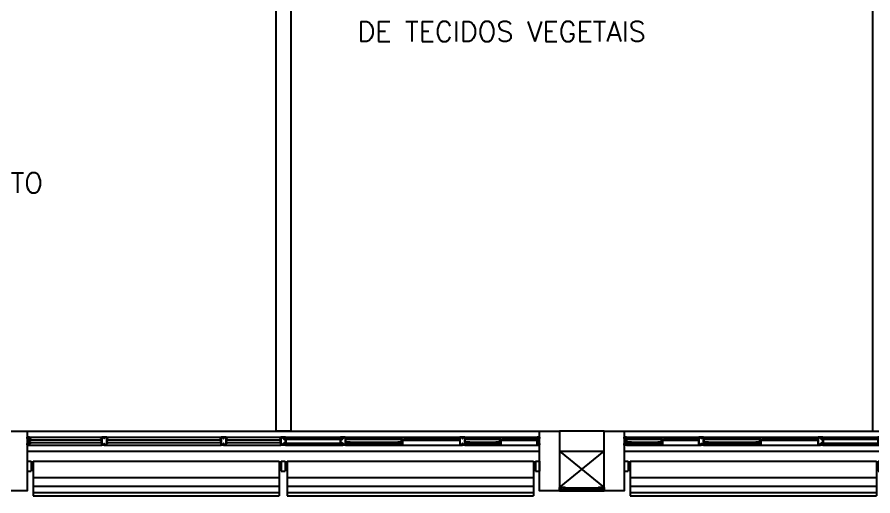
# Model space of a CAD drawing. Header units: millimetres. Extents: x 2801 to 3319, y 1187 to 1422.
# Drawn here: x 3064.27 to 3072.87, y 1251.3 to 1256.11 of the extents above; entities that cross this region are included whole.
import ezdxf

# ---------------------------------------------------------------- set-up
doc = ezdxf.new("R2010")
doc.units = ezdxf.units.MM
for name, color, linetype in [('AR-ALV', 2, 'Continuous'), ('AR-BRISES', 1, 'Continuous'), ('AR-ESQ', 1, 'Continuous'), ('AR-ESTC', 3, 'Continuous'), ('AR-PEITORIL', 1, 'Continuous'), ('AR-SHAFT', 1, 'Continuous'), ('BR-LINHAS', 1, 'Continuous'), ('BR-MONTANTE', 242, 'Continuous'), ('BR-PAINEL', 1, 'Continuous'), ('BR-SUPORTE', 1, 'Continuous'), ('DT-ESQ-BAGUETE-C', 2, 'Continuous'), ('DT-ESQ-BAGUETE-V', 1, 'Continuous'), ('DT-ESQ-CHAPA DOBRADA-V', 1, 'Continuous'), ('DT-ESQ-MARCO-V', 1, 'Continuous'), ('DT-ESQ-PERFIL CADEIRA-C', 2, 'Continuous'), ('DT-ESQ-PERFIL CADEIRA-V', 1, 'Continuous'), ('DT-ESQ-PERFIL U SIMPLES-C', 2, 'Continuous'), ('DT-ESQ-PERFIL U-C', 2, 'Continuous'), ('DT-ESQ-PERFIL U-V', 1, 'Continuous'), ('DT-ESQ-VENEZIANA-C', 2, 'Continuous'), ('DT-ESQ-VENEZIANA-V', 2, 'Continuous'), ('DT-ESQ-VIDRO-C', 2, 'Continuous'), ('DT-ESQ-VIDRO-V', 2, 'Continuous'), ('TEXTO', 2, 'Continuous')]:
    doc.layers.add(name, color=color, linetype=linetype)
doc.styles.add('UNB-100', font='simplex.shx', dxfattribs={"height": 0.2})

# ---------------------------------------------------------------- blocks, each defined once
blk = doc.blocks.new('EF46-P')
at = {"layer": 'DT-ESQ-BAGUETE-C', "ltscale": 0.1}
for points in [[(3.81, -0.08), (3.7965, -0.08), (3.7965, -0.0785), (3.8095, -0.0785, 0.414214), (3.81, -0.078), (3.81, -0.067, 0.414214), (3.8095, -0.0665), (3.7965, -0.0665), (3.7965, -0.065), (3.81, -0.065, -0.414214), (3.8115, -0.0665), (3.8115, -0.0785, -0.414214)], [(4.3015, -0.08), (4.315, -0.08), (4.315, -0.0785), (4.302, -0.0785, -0.414214), (4.3015, -0.078), (4.3015, -0.067, -0.414214), (4.302, -0.0665), (4.315, -0.0665), (4.315, -0.065), (4.3015, -0.065, 0.414214), (4.3, -0.0665), (4.3, -0.0785, 0.414214)], [(4.7975, -0.08), (4.784, -0.08), (4.784, -0.0785), (4.797, -0.0785, 0.414214), (4.7975, -0.078), (4.7975, -0.067, 0.414214), (4.797, -0.0665), (4.784, -0.0665), (4.784, -0.065), (4.7975, -0.065, -0.414214), (4.799, -0.0665), (4.799, -0.0785, -0.414214)], [(5.0765, -0.08), (5.09, -0.08), (5.09, -0.0785), (5.077, -0.0785, -0.414214), (5.0765, -0.078), (5.0765, -0.067, -0.414214), (5.077, -0.0665), (5.09, -0.0665), (5.09, -0.065), (5.0765, -0.065, 0.414214), (5.075, -0.0665), (5.075, -0.0785, 0.414214)], [(3.2485, -0.125), (3.235, -0.125), (3.235, -0.1235), (3.248, -0.1235, 0.414214), (3.2485, -0.123), (3.2485, -0.112, 0.414214), (3.248, -0.1115), (3.235, -0.1115), (3.235, -0.11), (3.2485, -0.11, -0.414214), (3.25, -0.1115), (3.25, -0.1235, -0.414214)], [(3.7265, -0.125), (3.74, -0.125), (3.74, -0.1235), (3.727, -0.1235, -0.414214), (3.7265, -0.123), (3.7265, -0.112, -0.414214), (3.727, -0.1115), (3.74, -0.1115), (3.74, -0.11), (3.7265, -0.11, 0.414214), (3.725, -0.1115), (3.725, -0.1235, 0.414214)], [(4.4485, -0.125), (4.435, -0.125), (4.435, -0.1235), (4.448, -0.1235, 0.414214), (4.4485, -0.123), (4.4485, -0.112, 0.414214), (4.448, -0.1115), (4.435, -0.1115), (4.435, -0.11), (4.4485, -0.11, -0.414214), (4.45, -0.1115), (4.45, -0.1235, -0.414214)], [(4.714, -0.125), (4.7275, -0.125), (4.7275, -0.1235), (4.7145, -0.1235, -0.414214), (4.714, -0.123), (4.714, -0.112, -0.414214), (4.7145, -0.1115), (4.7275, -0.1115), (4.7275, -0.11), (4.714, -0.11, 0.414214), (4.7125, -0.1115), (4.7125, -0.1235, 0.414214)]]:
    blk.add_lwpolyline(points, format="xyb", close=True, dxfattribs=at)
at = {"layer": 'DT-ESQ-BAGUETE-V', "ltscale": 0.1}
for p, q in [((3.81, -0.065), (4.3015, -0.065)), ((4.7975, -0.065), (5.0765, -0.065)), ((3.2485, -0.11), (3.7265, -0.11)), ((4.4485, -0.11), (4.714, -0.11))]:
    blk.add_line(p, q, dxfattribs=at)
at = {"layer": 'DT-ESQ-CHAPA DOBRADA-V', "ltscale": 0.1}
for p, q in [((3.2, -0.077), (3.7615, -0.077)), ((3.2, -0.08), (3.7615, -0.08)), ((4.4, -0.077), (4.749, -0.077)), ((4.4, -0.08), (4.749, -0.08))]:
    blk.add_line(p, q, dxfattribs=at)
at = {"layer": 'DT-ESQ-MARCO-V', "ltscale": 0.1}
for p, q in [((0.0235, -0.06), (0.7515, -0.06)), ((0.7985, -0.06), (1.9515, -0.06)), ((1.9985, -0.06), (2.5515, -0.06)), ((2.5985, -0.06), (3.1515, -0.06)), ((0.0235, -0.14), (0.7515, -0.14)), ((0.7985, -0.14), (1.9515, -0.14)), ((1.9985, -0.14), (2.5515, -0.14)), ((2.5985, -0.14), (3.1515, -0.14))]:
    blk.add_line(p, q, dxfattribs=at)
at = {"layer": 'DT-ESQ-PERFIL CADEIRA-C', "ltscale": 0.1}
for p, q in [((3.2, -0.1335), (3.2485, -0.1335)), ((3.773, -0.1335), (3.7265, -0.1335)), ((3.7635, -0.0885), (3.81, -0.0885)), ((4.35, -0.0885), (4.3015, -0.0885)), ((4.4, -0.1335), (4.4485, -0.1335)), ((4.7605, -0.1335), (4.714, -0.1335)), ((4.751, -0.0885), (4.7975, -0.0885)), ((5.125, -0.0885), (5.0765, -0.0885))]:
    blk.add_line(p, q, dxfattribs=at)
for points in [[(3.81, -0.087, -1), (3.81, -0.09), (3.7635, -0.09, -0.414214), (3.7615, -0.088), (3.7615, -0.067, -0.414214), (3.7635, -0.065), (3.795, -0.065, -0.414214), (3.7965, -0.0665), (3.7965, -0.087)], [(3.7965, -0.0885, -0.198913), (3.7954, -0.0881, -0.198913), (3.795, -0.087), (3.795, -0.067, 0.414214), (3.7945, -0.0665), (3.7635, -0.0665, 0.414214), (3.763, -0.067), (3.763, -0.088, 0.414214), (3.7635, -0.0885)], [(4.3015, -0.09), (4.35, -0.09), (4.35, -0.0885), (4.315, -0.0885, 0.198912), (4.3161, -0.0881, 0.198913), (4.3165, -0.087), (4.3165, -0.067, -0.414214), (4.317, -0.0665), (4.35, -0.0665), (4.35, -0.065), (4.3165, -0.065, 0.414214), (4.315, -0.0665), (4.315, -0.0785), (4.315, -0.08), (4.315, -0.087), (4.3015, -0.087, 1)], [(4.7975, -0.087, -1), (4.7975, -0.09), (4.751, -0.09, -0.414214), (4.749, -0.088), (4.749, -0.067, -0.414214), (4.751, -0.065), (4.7825, -0.065, -0.414214), (4.784, -0.0665), (4.784, -0.087)], [(4.784, -0.0885, -0.198913), (4.7829, -0.0881, -0.198913), (4.7825, -0.087), (4.7825, -0.067, 0.414214), (4.782, -0.0665), (4.751, -0.0665, 0.414214), (4.7505, -0.067), (4.7505, -0.088, 0.414214), (4.751, -0.0885)], [(5.0765, -0.09), (5.125, -0.09), (5.125, -0.0885), (5.09, -0.0885, 0.198912), (5.0911, -0.0881, 0.198913), (5.0915, -0.087), (5.0915, -0.067, -0.414214), (5.092, -0.0665), (5.125, -0.0665), (5.125, -0.065), (5.0915, -0.065, 0.414214), (5.09, -0.0665), (5.09, -0.0785), (5.09, -0.08), (5.09, -0.087), (5.0765, -0.087, 1)], [(3.2485, -0.135), (3.2, -0.135), (3.2, -0.1335), (3.235, -0.1335, -0.198912), (3.2339, -0.1331, -0.198913), (3.2335, -0.132), (3.2335, -0.112, 0.414214), (3.233, -0.1115), (3.2, -0.1115), (3.2, -0.11), (3.2335, -0.11, -0.414214), (3.235, -0.1115), (3.235, -0.1235), (3.235, -0.125), (3.235, -0.132), (3.2485, -0.132, -1)], [(3.7265, -0.132, 1), (3.7265, -0.135), (3.773, -0.135, 0.414214), (3.775, -0.133), (3.775, -0.112, 0.414214), (3.773, -0.11), (3.7415, -0.11, 0.414214), (3.74, -0.1115), (3.74, -0.132)], [(3.74, -0.1335, 0.198913), (3.7411, -0.1331, 0.198913), (3.7415, -0.132), (3.7415, -0.112, -0.414214), (3.742, -0.1115), (3.773, -0.1115, -0.414214), (3.7735, -0.112), (3.7735, -0.133, -0.414214), (3.773, -0.1335)], [(4.4485, -0.135), (4.4, -0.135), (4.4, -0.1335), (4.435, -0.1335, -0.198912), (4.4339, -0.1331, -0.198913), (4.4335, -0.132), (4.4335, -0.112, 0.414214), (4.433, -0.1115), (4.4, -0.1115), (4.4, -0.11), (4.4335, -0.11, -0.414214), (4.435, -0.1115), (4.435, -0.1235), (4.435, -0.125), (4.435, -0.132), (4.4485, -0.132, -1)], [(4.714, -0.132, 1), (4.714, -0.135), (4.7605, -0.135, 0.414214), (4.7625, -0.133), (4.7625, -0.112, 0.414214), (4.7605, -0.11), (4.729, -0.11, 0.414214), (4.7275, -0.1115), (4.7275, -0.132)], [(4.7275, -0.1335, 0.198913), (4.7286, -0.1331, 0.198913), (4.729, -0.132), (4.729, -0.112, -0.414214), (4.7295, -0.1115), (4.7605, -0.1115, -0.414214), (4.761, -0.112), (4.761, -0.133, -0.414214), (4.7605, -0.1335)]]:
    blk.add_lwpolyline(points, format="xyb", close=True, dxfattribs=at)
at = {"layer": 'DT-ESQ-PERFIL CADEIRA-V', "ltscale": 0.1}
for p, q in [((3.2485, -0.135), (3.7265, -0.135)), ((3.795, -0.09), (4.3015, -0.09)), ((4.4485, -0.135), (4.714, -0.135)), ((4.7825, -0.09), (5.0765, -0.09))]:
    blk.add_line(p, q, dxfattribs=at)
at = {"layer": 'DT-ESQ-PERFIL U SIMPLES-C', "ltscale": 0.1}
for points in [[(3.7635, -0.102), (3.7715, -0.102), (3.7715, -0.1005), (3.7635, -0.1005, -0.414214), (3.763, -0.1), (3.763, -0.092, -0.414214), (3.7635, -0.0915), (3.7715, -0.0915), (3.7715, -0.09), (3.7635, -0.09, 0.414214), (3.7615, -0.092), (3.7615, -0.1, 0.414214)], [(3.773, -0.098), (3.765, -0.098), (3.765, -0.0995), (3.773, -0.0995, -0.414214), (3.7735, -0.1), (3.7735, -0.108, -0.414214), (3.773, -0.1085), (3.765, -0.1085), (3.765, -0.11), (3.773, -0.11, 0.414214), (3.775, -0.108), (3.775, -0.1, 0.414214)], [(4.751, -0.102), (4.759, -0.102), (4.759, -0.1005), (4.751, -0.1005, -0.414214), (4.7505, -0.1), (4.7505, -0.092, -0.414214), (4.751, -0.0915), (4.759, -0.0915), (4.759, -0.09), (4.751, -0.09, 0.414214), (4.749, -0.092), (4.749, -0.1, 0.414214)], [(4.7605, -0.098), (4.7525, -0.098), (4.7525, -0.0995), (4.7605, -0.0995, -0.414214), (4.761, -0.1), (4.761, -0.108, -0.414214), (4.7605, -0.1085), (4.7525, -0.1085), (4.7525, -0.11), (4.7605, -0.11, 0.414214), (4.7625, -0.108), (4.7625, -0.1, 0.414214)]]:
    blk.add_lwpolyline(points, format="xyb", close=True, dxfattribs=at)
at = {"layer": 'DT-ESQ-PERFIL U-C', "ltscale": 0.1}
for points in [[(0.025, -0.1234), (0.025, -0.086), (0.0385, -0.086, 1), (0.0385, -0.083), (0.025, -0.083), (0.025, -0.0615, 0.414214), (0.0235, -0.06), (0.0015, -0.06, 0.414214), (0, -0.0615), (0, -0.075), (0.0015, -0.075), (0.0015, -0.0615), (0.0235, -0.0615), (0.0235, -0.083, 0.414214), (0.025, -0.0845, 0.414214), (0.0235, -0.086), (0.0235, -0.1234), (0.0235, -0.1385), (0.0015, -0.1385), (0.0015, -0.125), (0, -0.125), (0, -0.1385, 0.414214), (0.0015, -0.14), (0.0235, -0.14, 0.414214), (0.025, -0.1385)], [(0.04, -0.086), (0.0265, -0.086, 0.414214), (0.025, -0.0875), (0.025, -0.1145, 0.414214), (0.0265, -0.116), (0.04, -0.116), (0.04, -0.1145), (0.0265, -0.1145), (0.0265, -0.0875), (0.04, -0.0875)], [(0.75, -0.1234), (0.75, -0.086), (0.7365, -0.086, -1), (0.7365, -0.083), (0.75, -0.083), (0.75, -0.0615, -0.414214), (0.7515, -0.06), (0.7735, -0.06, -0.414214), (0.775, -0.0615), (0.775, -0.075), (0.7735, -0.075), (0.7735, -0.0615), (0.7515, -0.0615), (0.7515, -0.083, -0.414214), (0.75, -0.0845, -0.414214), (0.7515, -0.086), (0.7515, -0.1234), (0.7515, -0.1385), (0.7735, -0.1385), (0.7735, -0.125), (0.775, -0.125), (0.775, -0.1385, -0.414214), (0.7735, -0.14), (0.7515, -0.14, -0.414214), (0.75, -0.1385)], [(0.735, -0.086), (0.7485, -0.086, -0.414214), (0.75, -0.0875), (0.75, -0.1145, -0.414214), (0.7485, -0.116), (0.735, -0.116), (0.735, -0.1145), (0.7485, -0.1145), (0.7485, -0.0875), (0.735, -0.0875)], [(0.8, -0.1234), (0.8, -0.086), (0.8135, -0.086, 1), (0.8135, -0.083), (0.8, -0.083), (0.8, -0.0615, 0.414214), (0.7985, -0.06), (0.7765, -0.06, 0.414214), (0.775, -0.0615), (0.775, -0.075), (0.7765, -0.075), (0.7765, -0.0615), (0.7985, -0.0615), (0.7985, -0.083, 0.414214), (0.8, -0.0845, 0.414214), (0.7985, -0.086), (0.7985, -0.1234), (0.7985, -0.1385), (0.7765, -0.1385), (0.7765, -0.125), (0.775, -0.125), (0.775, -0.1385, 0.414214), (0.7765, -0.14), (0.7985, -0.14, 0.414214), (0.8, -0.1385)], [(0.815, -0.086), (0.8015, -0.086, 0.414214), (0.8, -0.0875), (0.8, -0.1145, 0.414214), (0.8015, -0.116), (0.815, -0.116), (0.815, -0.1145), (0.8015, -0.1145), (0.8015, -0.0875), (0.815, -0.0875)], [(1.95, -0.1234), (1.95, -0.086), (1.9365, -0.086, -1), (1.9365, -0.083), (1.95, -0.083), (1.95, -0.0615, -0.414214), (1.9515, -0.06), (1.9735, -0.06, -0.414214), (1.975, -0.0615), (1.975, -0.075), (1.9735, -0.075), (1.9735, -0.0615), (1.9515, -0.0615), (1.9515, -0.083, -0.414214), (1.95, -0.0845, -0.414214), (1.9515, -0.086), (1.9515, -0.1234), (1.9515, -0.1385), (1.9735, -0.1385), (1.9735, -0.125), (1.975, -0.125), (1.975, -0.1385, -0.414214), (1.9735, -0.14), (1.9515, -0.14, -0.414214), (1.95, -0.1385)], [(1.935, -0.086), (1.9485, -0.086, -0.414214), (1.95, -0.0875), (1.95, -0.1145, -0.414214), (1.9485, -0.116), (1.935, -0.116), (1.935, -0.1145), (1.9485, -0.1145), (1.9485, -0.0875), (1.935, -0.0875)], [(2, -0.1234), (2, -0.086), (2.0135, -0.086, 1), (2.0135, -0.083), (2, -0.083), (2, -0.0615, 0.414214), (1.9985, -0.06), (1.9765, -0.06, 0.414214), (1.975, -0.0615), (1.975, -0.075), (1.9765, -0.075), (1.9765, -0.0615), (1.9985, -0.0615), (1.9985, -0.083, 0.414214), (2, -0.0845, 0.414214), (1.9985, -0.086), (1.9985, -0.1234), (1.9985, -0.1385), (1.9765, -0.1385), (1.9765, -0.125), (1.975, -0.125), (1.975, -0.1385, 0.414214), (1.9765, -0.14), (1.9985, -0.14, 0.414214), (2, -0.1385)], [(2.015, -0.086), (2.0015, -0.086, 0.414214), (2, -0.0875), (2, -0.1145, 0.414214), (2.0015, -0.116), (2.015, -0.116), (2.015, -0.1145), (2.0015, -0.1145), (2.0015, -0.0875), (2.015, -0.0875)], [(2.55, -0.1234), (2.55, -0.086), (2.5365, -0.086, -1), (2.5365, -0.083), (2.55, -0.083), (2.55, -0.0615, -0.414214), (2.5515, -0.06), (2.5735, -0.06, -0.414214), (2.575, -0.0615), (2.575, -0.075), (2.5735, -0.075), (2.5735, -0.0615), (2.5515, -0.0615), (2.5515, -0.083, -0.414214), (2.55, -0.0845, -0.414214), (2.5515, -0.086), (2.5515, -0.1234), (2.5515, -0.1385), (2.5735, -0.1385), (2.5735, -0.125), (2.575, -0.125), (2.575, -0.1385, -0.414214), (2.5735, -0.14), (2.5515, -0.14, -0.414214), (2.55, -0.1385)], [(2.535, -0.086), (2.5485, -0.086, -0.414214), (2.55, -0.0875), (2.55, -0.1145, -0.414214), (2.5485, -0.116), (2.535, -0.116), (2.535, -0.1145), (2.5485, -0.1145), (2.5485, -0.0875), (2.535, -0.0875)], [(2.6, -0.1285), (2.6, -0.1385, -0.414214), (2.5985, -0.14), (2.5765, -0.14, -0.414214), (2.575, -0.1385), (2.575, -0.125), (2.5765, -0.125), (2.5765, -0.138, 0.414214), (2.577, -0.1385), (2.598, -0.1385, 0.414214), (2.5985, -0.138), (2.5985, -0.1285), (2.5855, -0.1285, -0.414214), (2.584, -0.127), (2.584, -0.117, -0.414214), (2.5855, -0.1155), (2.5985, -0.1155), (2.5985, -0.0845), (2.5855, -0.0845, -0.414214), (2.584, -0.083), (2.584, -0.073, -0.414214), (2.5855, -0.0715), (2.5985, -0.0715), (2.5985, -0.062, 0.414214), (2.598, -0.0615), (2.577, -0.0615, 0.414214), (2.5765, -0.062), (2.5765, -0.075), (2.575, -0.075), (2.575, -0.0615, -0.414214), (2.5765, -0.06), (2.5985, -0.06, -0.414214), (2.6, -0.0615), (2.6, -0.0715, -0.414214), (2.5985, -0.073), (2.5855, -0.073), (2.5855, -0.083), (2.5985, -0.083), (2.5985, -0.083, -0.414214), (2.6, -0.0845), (2.6, -0.1155, -0.414214), (2.5985, -0.117), (2.5985, -0.117), (2.5855, -0.117), (2.5855, -0.127), (2.5985, -0.127, -0.414214)], [(3.15, -0.1285), (3.15, -0.1385, 0.414214), (3.1515, -0.14), (3.1735, -0.14, 0.414214), (3.175, -0.1385), (3.175, -0.125), (3.1735, -0.125), (3.1735, -0.138, -0.414214), (3.173, -0.1385), (3.152, -0.1385, -0.414214), (3.1515, -0.138), (3.1515, -0.1285), (3.1645, -0.1285, 0.414214), (3.166, -0.127), (3.166, -0.117, 0.414214), (3.1645, -0.1155), (3.1515, -0.1155), (3.1515, -0.0845), (3.1645, -0.0845, 0.414214), (3.166, -0.083), (3.166, -0.073, 0.414214), (3.1645, -0.0715), (3.1515, -0.0715), (3.1515, -0.062, -0.414214), (3.152, -0.0615), (3.173, -0.0615, -0.414214), (3.1735, -0.062), (3.1735, -0.075), (3.175, -0.075), (3.175, -0.0615, 0.414214), (3.1735, -0.06), (3.1515, -0.06, 0.414214), (3.15, -0.0615), (3.15, -0.0715, 0.414214), (3.1515, -0.073), (3.1645, -0.073), (3.1645, -0.083), (3.1515, -0.083), (3.1515, -0.083, 0.414214), (3.15, -0.0845), (3.15, -0.1155, 0.414214), (3.1515, -0.117), (3.1515, -0.117), (3.1645, -0.117), (3.1645, -0.127), (3.1515, -0.127, 0.414214)], [(3.175, -0.0615, -0.414214), (3.1765, -0.06), (3.1985, -0.06, -0.414214), (3.2, -0.0615), (3.2, -0.1385, -0.414214), (3.1985, -0.14), (3.1765, -0.14, -0.414214), (3.175, -0.1385), (3.175, -0.125), (3.1765, -0.125), (3.1765, -0.138, 0.414214), (3.177, -0.1385), (3.198, -0.1385, 0.414214), (3.1985, -0.138), (3.1985, -0.062, 0.414214), (3.198, -0.0615), (3.177, -0.0615, 0.414214), (3.1765, -0.062), (3.1765, -0.075), (3.175, -0.075)], [(4.375, -0.0615, 0.414214), (4.3735, -0.06), (4.3515, -0.06, 0.414214), (4.35, -0.0615), (4.35, -0.1385, 0.414214), (4.3515, -0.14), (4.3735, -0.14, 0.414214), (4.375, -0.1385), (4.375, -0.125), (4.3735, -0.125), (4.3735, -0.138, -0.414214), (4.373, -0.1385), (4.352, -0.1385, -0.414214), (4.3515, -0.138), (4.3515, -0.062, -0.414214), (4.352, -0.0615), (4.373, -0.0615, -0.414214), (4.3735, -0.062), (4.3735, -0.075), (4.375, -0.075)], [(4.375, -0.0615, -0.414214), (4.3765, -0.06), (4.3985, -0.06, -0.414214), (4.4, -0.0615), (4.4, -0.1385, -0.414214), (4.3985, -0.14), (4.3765, -0.14, -0.414214), (4.375, -0.1385), (4.375, -0.125), (4.3765, -0.125), (4.3765, -0.138, 0.414214), (4.377, -0.1385), (4.398, -0.1385, 0.414214), (4.3985, -0.138), (4.3985, -0.062, 0.414214), (4.398, -0.0615), (4.377, -0.0615, 0.414214), (4.3765, -0.062), (4.3765, -0.075), (4.375, -0.075)], [(5.15, -0.0615, 0.414214), (5.1485, -0.06), (5.1265, -0.06, 0.414214), (5.125, -0.0615), (5.125, -0.1385, 0.414214), (5.1265, -0.14), (5.1485, -0.14, 0.414214), (5.15, -0.1385), (5.15, -0.125), (5.1485, -0.125), (5.1485, -0.138, -0.414214), (5.148, -0.1385), (5.127, -0.1385, -0.414214), (5.1265, -0.138), (5.1265, -0.062, -0.414214), (5.127, -0.0615), (5.148, -0.0615, -0.414214), (5.1485, -0.062), (5.1485, -0.075), (5.15, -0.075)]]:
    blk.add_lwpolyline(points, format="xyb", close=True, dxfattribs=at)
for points in [[(0.025, -0.0845), (0.0385, -0.0845)], [(0.75, -0.0845), (0.7365, -0.0845)], [(0.8, -0.0845), (0.8135, -0.0845)], [(1.95, -0.0845), (1.9365, -0.0845)], [(2, -0.0845), (2.0135, -0.0845)], [(2.55, -0.0845), (2.5365, -0.0845)]]:
    blk.add_lwpolyline(points, dxfattribs=at)
at = {"layer": 'DT-ESQ-PERFIL U-V', "ltscale": 0.1}
for p, q in [((3.1985, -0.06), (4.3515, -0.06)), ((4.3985, -0.06), (5.1265, -0.06)), ((3.1985, -0.14), (4.3515, -0.14)), ((4.3985, -0.14), (5.1265, -0.14))]:
    blk.add_line(p, q, dxfattribs=at)
at = {"layer": 'DT-ESQ-VENEZIANA-C', "ltscale": 0.1}
for p, q in [((0.0265, -0.113), (0.7485, -0.113)), ((0.8015, -0.113), (1.9485, -0.113)), ((2.0015, -0.113), (2.5485, -0.113))]:
    blk.add_line(p, q, dxfattribs=at)
at = {"layer": 'DT-ESQ-VENEZIANA-C', "color": 2, "ltscale": 0.1}
for p, q in [((0.0265, -0.1145), (0.7485, -0.1145)), ((0.8015, -0.1145), (1.9485, -0.1145)), ((2.0015, -0.1145), (2.5485, -0.1145))]:
    blk.add_line(p, q, dxfattribs=at)
at = {"layer": 'DT-ESQ-VENEZIANA-V', "color": 2, "ltscale": 0.1}
for p, q in [((0.0265, -0.0875), (0.7485, -0.0875)), ((0.8015, -0.0875), (1.9485, -0.0875)), ((2.0015, -0.0875), (2.5485, -0.0875))]:
    blk.add_line(p, q, dxfattribs=at)
at = {"layer": 'DT-ESQ-VIDRO-C', "ltscale": 0.1}
for points in [[(3.1625, -0.081), (3.1625, -0.075), (2.5875, -0.075), (2.5875, -0.081)], [(4.3125, -0.085), (4.3125, -0.082), (3.799, -0.082), (3.799, -0.085)], [(5.0875, -0.085), (5.0875, -0.082), (4.7865, -0.082), (4.7865, -0.085)], [(3.238, -0.13), (3.238, -0.127), (3.737, -0.127), (3.737, -0.13)], [(4.438, -0.13), (4.438, -0.127), (4.7245, -0.127), (4.7245, -0.13)]]:
    blk.add_lwpolyline(points, close=True, dxfattribs=at)
at = {"layer": 'DT-ESQ-VIDRO-V', "ltscale": 0.1}
blk.add_lwpolyline([(3.1625, -0.119), (3.1625, -0.125), (2.5875, -0.125), (2.5875, -0.119)], close=True, dxfattribs=at)
blk = doc.blocks.new('EF31-P')
at = {"layer": 'DT-ESQ-BAGUETE-C', "ltscale": 0.1}
for points in [[(0.4225, -0.08), (0.409, -0.08), (0.409, -0.0785), (0.422, -0.0785, 0.414214), (0.4225, -0.078), (0.4225, -0.067, 0.414214), (0.422, -0.0665), (0.409, -0.0665), (0.409, -0.065), (0.4225, -0.065, -0.414214), (0.424, -0.0665), (0.424, -0.0785, -0.414214)], [(0.7015, -0.08), (0.715, -0.08), (0.715, -0.0785), (0.702, -0.0785, -0.414214), (0.7015, -0.078), (0.7015, -0.067, -0.414214), (0.702, -0.0665), (0.715, -0.0665), (0.715, -0.065), (0.7015, -0.065, 0.414214), (0.7, -0.0665), (0.7, -0.0785, 0.414214)], [(1.41, -0.08), (1.3965, -0.08), (1.3965, -0.0785), (1.4095, -0.0785, 0.414214), (1.41, -0.078), (1.41, -0.067, 0.414214), (1.4095, -0.0665), (1.3965, -0.0665), (1.3965, -0.065), (1.41, -0.065, -0.414214), (1.4115, -0.0665), (1.4115, -0.0785, -0.414214)], [(1.9015, -0.08), (1.915, -0.08), (1.915, -0.0785), (1.902, -0.0785, -0.414214), (1.9015, -0.078), (1.9015, -0.067, -0.414214), (1.902, -0.0665), (1.915, -0.0665), (1.915, -0.065), (1.9015, -0.065, 0.414214), (1.9, -0.0665), (1.9, -0.0785, 0.414214)], [(3.81, -0.08), (3.7965, -0.08), (3.7965, -0.0785), (3.8095, -0.0785, 0.414214), (3.81, -0.078), (3.81, -0.067, 0.414214), (3.8095, -0.0665), (3.7965, -0.0665), (3.7965, -0.065), (3.81, -0.065, -0.414214), (3.8115, -0.0665), (3.8115, -0.0785, -0.414214)], [(4.3015, -0.08), (4.315, -0.08), (4.315, -0.0785), (4.302, -0.0785, -0.414214), (4.3015, -0.078), (4.3015, -0.067, -0.414214), (4.302, -0.0665), (4.315, -0.0665), (4.315, -0.065), (4.3015, -0.065, 0.414214), (4.3, -0.0665), (4.3, -0.0785, 0.414214)], [(4.7975, -0.08), (4.784, -0.08), (4.784, -0.0785), (4.797, -0.0785, 0.414214), (4.7975, -0.078), (4.7975, -0.067, 0.414214), (4.797, -0.0665), (4.784, -0.0665), (4.784, -0.065), (4.7975, -0.065, -0.414214), (4.799, -0.0665), (4.799, -0.0785, -0.414214)], [(5.0765, -0.08), (5.09, -0.08), (5.09, -0.0785), (5.077, -0.0785, -0.414214), (5.0765, -0.078), (5.0765, -0.067, -0.414214), (5.077, -0.0665), (5.09, -0.0665), (5.09, -0.065), (5.0765, -0.065, 0.414214), (5.075, -0.0665), (5.075, -0.0785, 0.414214)], [(0.0735, -0.125), (0.06, -0.125), (0.06, -0.1235), (0.073, -0.1235, 0.414214), (0.0735, -0.123), (0.0735, -0.112, 0.414214), (0.073, -0.1115), (0.06, -0.1115), (0.06, -0.11), (0.0735, -0.11, -0.414214), (0.075, -0.1115), (0.075, -0.1235, -0.414214)], [(0.339, -0.125), (0.3525, -0.125), (0.3525, -0.1235), (0.3395, -0.1235, -0.414214), (0.339, -0.123), (0.339, -0.112, -0.414214), (0.3395, -0.1115), (0.3525, -0.1115), (0.3525, -0.11), (0.339, -0.11, 0.414214), (0.3375, -0.1115), (0.3375, -0.1235, 0.414214)], [(0.8485, -0.125), (0.835, -0.125), (0.835, -0.1235), (0.848, -0.1235, 0.414214), (0.8485, -0.123), (0.8485, -0.112, 0.414214), (0.848, -0.1115), (0.835, -0.1115), (0.835, -0.11), (0.8485, -0.11, -0.414214), (0.85, -0.1115), (0.85, -0.1235, -0.414214)], [(1.3265, -0.125), (1.34, -0.125), (1.34, -0.1235), (1.327, -0.1235, -0.414214), (1.3265, -0.123), (1.3265, -0.112, -0.414214), (1.327, -0.1115), (1.34, -0.1115), (1.34, -0.11), (1.3265, -0.11, 0.414214), (1.325, -0.1115), (1.325, -0.1235, 0.414214)], [(3.2485, -0.125), (3.235, -0.125), (3.235, -0.1235), (3.248, -0.1235, 0.414214), (3.2485, -0.123), (3.2485, -0.112, 0.414214), (3.248, -0.1115), (3.235, -0.1115), (3.235, -0.11), (3.2485, -0.11, -0.414214), (3.25, -0.1115), (3.25, -0.1235, -0.414214)], [(3.7265, -0.125), (3.74, -0.125), (3.74, -0.1235), (3.727, -0.1235, -0.414214), (3.7265, -0.123), (3.7265, -0.112, -0.414214), (3.727, -0.1115), (3.74, -0.1115), (3.74, -0.11), (3.7265, -0.11, 0.414214), (3.725, -0.1115), (3.725, -0.1235, 0.414214)], [(4.4485, -0.125), (4.435, -0.125), (4.435, -0.1235), (4.448, -0.1235, 0.414214), (4.4485, -0.123), (4.4485, -0.112, 0.414214), (4.448, -0.1115), (4.435, -0.1115), (4.435, -0.11), (4.4485, -0.11, -0.414214), (4.45, -0.1115), (4.45, -0.1235, -0.414214)], [(4.714, -0.125), (4.7275, -0.125), (4.7275, -0.1235), (4.7145, -0.1235, -0.414214), (4.714, -0.123), (4.714, -0.112, -0.414214), (4.7145, -0.1115), (4.7275, -0.1115), (4.7275, -0.11), (4.714, -0.11, 0.414214), (4.7125, -0.1115), (4.7125, -0.1235, 0.414214)]]:
    blk.add_lwpolyline(points, format="xyb", close=True, dxfattribs=at)
at = {"layer": 'DT-ESQ-BAGUETE-V', "ltscale": 0.1}
for p, q in [((0.4225, -0.065), (0.7015, -0.065)), ((1.41, -0.065), (1.9015, -0.065)), ((3.81, -0.065), (4.3015, -0.065)), ((4.7975, -0.065), (5.0765, -0.065)), ((0.0735, -0.11), (0.339, -0.11)), ((0.8485, -0.11), (1.3265, -0.11)), ((3.2485, -0.11), (3.7265, -0.11)), ((4.4485, -0.11), (4.714, -0.11))]:
    blk.add_line(p, q, dxfattribs=at)
at = {"layer": 'DT-ESQ-CHAPA DOBRADA-V', "ltscale": 0.1}
for p, q in [((0.025, -0.077), (0.374, -0.077)), ((0.025, -0.08), (0.374, -0.08)), ((0.8, -0.077), (1.3615, -0.077)), ((0.8, -0.08), (1.3615, -0.08)), ((3.2, -0.077), (3.7615, -0.077)), ((3.2, -0.08), (3.7615, -0.08)), ((4.4, -0.077), (4.749, -0.077)), ((4.4, -0.08), (4.749, -0.08))]:
    blk.add_line(p, q, dxfattribs=at)
at = {"layer": 'DT-ESQ-MARCO-V', "ltscale": 0.1}
for p, q in [((1.9985, -0.06), (2.5515, -0.06)), ((2.5985, -0.06), (3.1515, -0.06)), ((1.9985, -0.14), (2.5515, -0.14)), ((2.5985, -0.14), (3.1515, -0.14))]:
    blk.add_line(p, q, dxfattribs=at)
at = {"layer": 'DT-ESQ-PERFIL CADEIRA-C', "ltscale": 0.1}
for p, q in [((0.025, -0.1335), (0.0735, -0.1335)), ((0.3855, -0.1335), (0.339, -0.1335)), ((0.376, -0.0885), (0.4225, -0.0885)), ((0.75, -0.0885), (0.7015, -0.0885)), ((0.8, -0.1335), (0.8485, -0.1335)), ((1.373, -0.1335), (1.3265, -0.1335)), ((1.3635, -0.0885), (1.41, -0.0885)), ((1.95, -0.0885), (1.9015, -0.0885)), ((3.2, -0.1335), (3.2485, -0.1335)), ((3.773, -0.1335), (3.7265, -0.1335)), ((3.7635, -0.0885), (3.81, -0.0885)), ((4.35, -0.0885), (4.3015, -0.0885)), ((4.4, -0.1335), (4.4485, -0.1335)), ((4.7605, -0.1335), (4.714, -0.1335)), ((4.751, -0.0885), (4.7975, -0.0885)), ((5.125, -0.0885), (5.0765, -0.0885))]:
    blk.add_line(p, q, dxfattribs=at)
for points in [[(0.4225, -0.087, -1), (0.4225, -0.09), (0.376, -0.09, -0.414214), (0.374, -0.088), (0.374, -0.067, -0.414214), (0.376, -0.065), (0.4075, -0.065, -0.414214), (0.409, -0.0665), (0.409, -0.087)], [(0.409, -0.0885, -0.198913), (0.4079, -0.0881, -0.198913), (0.4075, -0.087), (0.4075, -0.067, 0.414214), (0.407, -0.0665), (0.376, -0.0665, 0.414214), (0.3755, -0.067), (0.3755, -0.088, 0.414214), (0.376, -0.0885)], [(0.7015, -0.09), (0.75, -0.09), (0.75, -0.0885), (0.715, -0.0885, 0.198912), (0.7161, -0.0881, 0.198913), (0.7165, -0.087), (0.7165, -0.067, -0.414214), (0.717, -0.0665), (0.75, -0.0665), (0.75, -0.065), (0.7165, -0.065, 0.414214), (0.715, -0.0665), (0.715, -0.0785), (0.715, -0.08), (0.715, -0.087), (0.7015, -0.087, 1)], [(1.41, -0.087, -1), (1.41, -0.09), (1.3635, -0.09, -0.414214), (1.3615, -0.088), (1.3615, -0.067, -0.414214), (1.3635, -0.065), (1.395, -0.065, -0.414214), (1.3965, -0.0665), (1.3965, -0.087)], [(1.3965, -0.0885, -0.198913), (1.3954, -0.0881, -0.198913), (1.395, -0.087), (1.395, -0.067, 0.414214), (1.3945, -0.0665), (1.3635, -0.0665, 0.414214), (1.363, -0.067), (1.363, -0.088, 0.414214), (1.3635, -0.0885)], [(1.9015, -0.09), (1.95, -0.09), (1.95, -0.0885), (1.915, -0.0885, 0.198912), (1.9161, -0.0881, 0.198913), (1.9165, -0.087), (1.9165, -0.067, -0.414214), (1.917, -0.0665), (1.95, -0.0665), (1.95, -0.065), (1.9165, -0.065, 0.414214), (1.915, -0.0665), (1.915, -0.0785), (1.915, -0.08), (1.915, -0.087), (1.9015, -0.087, 1)], [(3.81, -0.087, -1), (3.81, -0.09), (3.7635, -0.09, -0.414214), (3.7615, -0.088), (3.7615, -0.067, -0.414214), (3.7635, -0.065), (3.795, -0.065, -0.414214), (3.7965, -0.0665), (3.7965, -0.087)], [(3.7965, -0.0885, -0.198913), (3.7954, -0.0881, -0.198913), (3.795, -0.087), (3.795, -0.067, 0.414214), (3.7945, -0.0665), (3.7635, -0.0665, 0.414214), (3.763, -0.067), (3.763, -0.088, 0.414214), (3.7635, -0.0885)], [(4.3015, -0.09), (4.35, -0.09), (4.35, -0.0885), (4.315, -0.0885, 0.198912), (4.3161, -0.0881, 0.198913), (4.3165, -0.087), (4.3165, -0.067, -0.414214), (4.317, -0.0665), (4.35, -0.0665), (4.35, -0.065), (4.3165, -0.065, 0.414214), (4.315, -0.0665), (4.315, -0.0785), (4.315, -0.08), (4.315, -0.087), (4.3015, -0.087, 1)], [(4.7975, -0.087, -1), (4.7975, -0.09), (4.751, -0.09, -0.414214), (4.749, -0.088), (4.749, -0.067, -0.414214), (4.751, -0.065), (4.7825, -0.065, -0.414214), (4.784, -0.0665), (4.784, -0.087)], [(4.784, -0.0885, -0.198913), (4.7829, -0.0881, -0.198913), (4.7825, -0.087), (4.7825, -0.067, 0.414214), (4.782, -0.0665), (4.751, -0.0665, 0.414214), (4.7505, -0.067), (4.7505, -0.088, 0.414214), (4.751, -0.0885)], [(5.0765, -0.09), (5.125, -0.09), (5.125, -0.0885), (5.09, -0.0885, 0.198912), (5.0911, -0.0881, 0.198913), (5.0915, -0.087), (5.0915, -0.067, -0.414214), (5.092, -0.0665), (5.125, -0.0665), (5.125, -0.065), (5.0915, -0.065, 0.414214), (5.09, -0.0665), (5.09, -0.0785), (5.09, -0.08), (5.09, -0.087), (5.0765, -0.087, 1)], [(0.0735, -0.135), (0.025, -0.135), (0.025, -0.1335), (0.06, -0.1335, -0.198912), (0.0589, -0.1331, -0.198913), (0.0585, -0.132), (0.0585, -0.112, 0.414214), (0.058, -0.1115), (0.025, -0.1115), (0.025, -0.11), (0.0585, -0.11, -0.414214), (0.06, -0.1115), (0.06, -0.1235), (0.06, -0.125), (0.06, -0.132), (0.0735, -0.132, -1)], [(0.339, -0.132, 1), (0.339, -0.135), (0.3855, -0.135, 0.414214), (0.3875, -0.133), (0.3875, -0.112, 0.414214), (0.3855, -0.11), (0.354, -0.11, 0.414214), (0.3525, -0.1115), (0.3525, -0.132)], [(0.3525, -0.1335, 0.198913), (0.3536, -0.1331, 0.198913), (0.354, -0.132), (0.354, -0.112, -0.414214), (0.3545, -0.1115), (0.3855, -0.1115, -0.414214), (0.386, -0.112), (0.386, -0.133, -0.414214), (0.3855, -0.1335)], [(0.8485, -0.135), (0.8, -0.135), (0.8, -0.1335), (0.835, -0.1335, -0.198912), (0.8339, -0.1331, -0.198913), (0.8335, -0.132), (0.8335, -0.112, 0.414214), (0.833, -0.1115), (0.8, -0.1115), (0.8, -0.11), (0.8335, -0.11, -0.414214), (0.835, -0.1115), (0.835, -0.1235), (0.835, -0.125), (0.835, -0.132), (0.8485, -0.132, -1)], [(1.3265, -0.132, 1), (1.3265, -0.135), (1.373, -0.135, 0.414214), (1.375, -0.133), (1.375, -0.112, 0.414214), (1.373, -0.11), (1.3415, -0.11, 0.414214), (1.34, -0.1115), (1.34, -0.132)], [(1.34, -0.1335, 0.198913), (1.3411, -0.1331, 0.198913), (1.3415, -0.132), (1.3415, -0.112, -0.414214), (1.342, -0.1115), (1.373, -0.1115, -0.414214), (1.3735, -0.112), (1.3735, -0.133, -0.414214), (1.373, -0.1335)], [(3.2485, -0.135), (3.2, -0.135), (3.2, -0.1335), (3.235, -0.1335, -0.198912), (3.2339, -0.1331, -0.198913), (3.2335, -0.132), (3.2335, -0.112, 0.414214), (3.233, -0.1115), (3.2, -0.1115), (3.2, -0.11), (3.2335, -0.11, -0.414214), (3.235, -0.1115), (3.235, -0.1235), (3.235, -0.125), (3.235, -0.132), (3.2485, -0.132, -1)], [(3.7265, -0.132, 1), (3.7265, -0.135), (3.773, -0.135, 0.414214), (3.775, -0.133), (3.775, -0.112, 0.414214), (3.773, -0.11), (3.7415, -0.11, 0.414214), (3.74, -0.1115), (3.74, -0.132)], [(3.74, -0.1335, 0.198913), (3.7411, -0.1331, 0.198913), (3.7415, -0.132), (3.7415, -0.112, -0.414214), (3.742, -0.1115), (3.773, -0.1115, -0.414214), (3.7735, -0.112), (3.7735, -0.133, -0.414214), (3.773, -0.1335)], [(4.4485, -0.135), (4.4, -0.135), (4.4, -0.1335), (4.435, -0.1335, -0.198912), (4.4339, -0.1331, -0.198913), (4.4335, -0.132), (4.4335, -0.112, 0.414214), (4.433, -0.1115), (4.4, -0.1115), (4.4, -0.11), (4.4335, -0.11, -0.414214), (4.435, -0.1115), (4.435, -0.1235), (4.435, -0.125), (4.435, -0.132), (4.4485, -0.132, -1)], [(4.714, -0.132, 1), (4.714, -0.135), (4.7605, -0.135, 0.414214), (4.7625, -0.133), (4.7625, -0.112, 0.414214), (4.7605, -0.11), (4.729, -0.11, 0.414214), (4.7275, -0.1115), (4.7275, -0.132)], [(4.7275, -0.1335, 0.198913), (4.7286, -0.1331, 0.198913), (4.729, -0.132), (4.729, -0.112, -0.414214), (4.7295, -0.1115), (4.7605, -0.1115, -0.414214), (4.761, -0.112), (4.761, -0.133, -0.414214), (4.7605, -0.1335)]]:
    blk.add_lwpolyline(points, format="xyb", close=True, dxfattribs=at)
at = {"layer": 'DT-ESQ-PERFIL CADEIRA-V', "ltscale": 0.1}
for p, q in [((0.0735, -0.135), (0.339, -0.135)), ((0.4075, -0.09), (0.7015, -0.09)), ((0.8485, -0.135), (1.3265, -0.135)), ((1.395, -0.09), (1.9015, -0.09)), ((3.2485, -0.135), (3.7265, -0.135)), ((3.795, -0.09), (4.3015, -0.09)), ((4.4485, -0.135), (4.714, -0.135)), ((4.7825, -0.09), (5.0765, -0.09))]:
    blk.add_line(p, q, dxfattribs=at)
at = {"layer": 'DT-ESQ-PERFIL U SIMPLES-C', "ltscale": 0.1}
for points in [[(0.376, -0.102), (0.384, -0.102), (0.384, -0.1005), (0.376, -0.1005, -0.414214), (0.3755, -0.1), (0.3755, -0.092, -0.414214), (0.376, -0.0915), (0.384, -0.0915), (0.384, -0.09), (0.376, -0.09, 0.414214), (0.374, -0.092), (0.374, -0.1, 0.414214)], [(0.3855, -0.098), (0.3775, -0.098), (0.3775, -0.0995), (0.3855, -0.0995, -0.414214), (0.386, -0.1), (0.386, -0.108, -0.414214), (0.3855, -0.1085), (0.3775, -0.1085), (0.3775, -0.11), (0.3855, -0.11, 0.414214), (0.3875, -0.108), (0.3875, -0.1, 0.414214)], [(1.3635, -0.102), (1.3715, -0.102), (1.3715, -0.1005), (1.3635, -0.1005, -0.414214), (1.363, -0.1), (1.363, -0.092, -0.414214), (1.3635, -0.0915), (1.3715, -0.0915), (1.3715, -0.09), (1.3635, -0.09, 0.414214), (1.3615, -0.092), (1.3615, -0.1, 0.414214)], [(1.373, -0.098), (1.365, -0.098), (1.365, -0.0995), (1.373, -0.0995, -0.414214), (1.3735, -0.1), (1.3735, -0.108, -0.414214), (1.373, -0.1085), (1.365, -0.1085), (1.365, -0.11), (1.373, -0.11, 0.414214), (1.375, -0.108), (1.375, -0.1, 0.414214)], [(3.7635, -0.102), (3.7715, -0.102), (3.7715, -0.1005), (3.7635, -0.1005, -0.414214), (3.763, -0.1), (3.763, -0.092, -0.414214), (3.7635, -0.0915), (3.7715, -0.0915), (3.7715, -0.09), (3.7635, -0.09, 0.414214), (3.7615, -0.092), (3.7615, -0.1, 0.414214)], [(3.773, -0.098), (3.765, -0.098), (3.765, -0.0995), (3.773, -0.0995, -0.414214), (3.7735, -0.1), (3.7735, -0.108, -0.414214), (3.773, -0.1085), (3.765, -0.1085), (3.765, -0.11), (3.773, -0.11, 0.414214), (3.775, -0.108), (3.775, -0.1, 0.414214)], [(4.751, -0.102), (4.759, -0.102), (4.759, -0.1005), (4.751, -0.1005, -0.414214), (4.7505, -0.1), (4.7505, -0.092, -0.414214), (4.751, -0.0915), (4.759, -0.0915), (4.759, -0.09), (4.751, -0.09, 0.414214), (4.749, -0.092), (4.749, -0.1, 0.414214)], [(4.7605, -0.098), (4.7525, -0.098), (4.7525, -0.0995), (4.7605, -0.0995, -0.414214), (4.761, -0.1), (4.761, -0.108, -0.414214), (4.7605, -0.1085), (4.7525, -0.1085), (4.7525, -0.11), (4.7605, -0.11, 0.414214), (4.7625, -0.108), (4.7625, -0.1, 0.414214)]]:
    blk.add_lwpolyline(points, format="xyb", close=True, dxfattribs=at)
at = {"layer": 'DT-ESQ-PERFIL U-C', "ltscale": 0.1}
for points in [[(0, -0.0615, -0.414214), (0.0015, -0.06), (0.0235, -0.06, -0.414214), (0.025, -0.0615), (0.025, -0.1385, -0.414214), (0.0235, -0.14), (0.0015, -0.14, -0.414214), (0, -0.1385), (0, -0.125), (0.0015, -0.125), (0.0015, -0.138, 0.414214), (0.002, -0.1385), (0.023, -0.1385, 0.414214), (0.0235, -0.138), (0.0235, -0.062, 0.414214), (0.023, -0.0615), (0.002, -0.0615, 0.414214), (0.0015, -0.062), (0.0015, -0.075), (0, -0.075)], [(0.775, -0.0615, 0.414214), (0.7735, -0.06), (0.7515, -0.06, 0.414214), (0.75, -0.0615), (0.75, -0.1385, 0.414214), (0.7515, -0.14), (0.7735, -0.14, 0.414214), (0.775, -0.1385), (0.775, -0.125), (0.7735, -0.125), (0.7735, -0.138, -0.414214), (0.773, -0.1385), (0.752, -0.1385, -0.414214), (0.7515, -0.138), (0.7515, -0.062, -0.414214), (0.752, -0.0615), (0.773, -0.0615, -0.414214), (0.7735, -0.062), (0.7735, -0.075), (0.775, -0.075)], [(0.775, -0.0615, -0.414214), (0.7765, -0.06), (0.7985, -0.06, -0.414214), (0.8, -0.0615), (0.8, -0.1385, -0.414214), (0.7985, -0.14), (0.7765, -0.14, -0.414214), (0.775, -0.1385), (0.775, -0.125), (0.7765, -0.125), (0.7765, -0.138, 0.414214), (0.777, -0.1385), (0.798, -0.1385, 0.414214), (0.7985, -0.138), (0.7985, -0.062, 0.414214), (0.798, -0.0615), (0.777, -0.0615, 0.414214), (0.7765, -0.062), (0.7765, -0.075), (0.775, -0.075)], [(1.975, -0.0615, 0.414214), (1.9735, -0.06), (1.9515, -0.06, 0.414214), (1.95, -0.0615), (1.95, -0.1385, 0.414214), (1.9515, -0.14), (1.9735, -0.14, 0.414214), (1.975, -0.1385), (1.975, -0.125), (1.9735, -0.125), (1.9735, -0.138, -0.414214), (1.973, -0.1385), (1.952, -0.1385, -0.414214), (1.9515, -0.138), (1.9515, -0.062, -0.414214), (1.952, -0.0615), (1.973, -0.0615, -0.414214), (1.9735, -0.062), (1.9735, -0.075), (1.975, -0.075)], [(2, -0.1285), (2, -0.1385, -0.414214), (1.9985, -0.14), (1.9765, -0.14, -0.414214), (1.975, -0.1385), (1.975, -0.125), (1.9765, -0.125), (1.9765, -0.138, 0.414214), (1.977, -0.1385), (1.998, -0.1385, 0.414214), (1.9985, -0.138), (1.9985, -0.1285), (1.9855, -0.1285, -0.414214), (1.984, -0.127), (1.984, -0.117, -0.414214), (1.9855, -0.1155), (1.9985, -0.1155), (1.9985, -0.0845), (1.9855, -0.0845, -0.414214), (1.984, -0.083), (1.984, -0.073, -0.414214), (1.9855, -0.0715), (1.9985, -0.0715), (1.9985, -0.062, 0.414214), (1.998, -0.0615), (1.977, -0.0615, 0.414214), (1.9765, -0.062), (1.9765, -0.075), (1.975, -0.075), (1.975, -0.0615, -0.414214), (1.9765, -0.06), (1.9985, -0.06, -0.414214), (2, -0.0615), (2, -0.0715, -0.414214), (1.9985, -0.073), (1.9855, -0.073), (1.9855, -0.083), (1.9985, -0.083), (1.9985, -0.083, -0.414214), (2, -0.0845), (2, -0.1155, -0.414214), (1.9985, -0.117), (1.9985, -0.117), (1.9855, -0.117), (1.9855, -0.127), (1.9985, -0.127, -0.414214)], [(2.55, -0.1285), (2.55, -0.1385, 0.414214), (2.5515, -0.14), (2.5735, -0.14, 0.414214), (2.575, -0.1385), (2.575, -0.125), (2.5735, -0.125), (2.5735, -0.138, -0.414214), (2.573, -0.1385), (2.552, -0.1385, -0.414214), (2.5515, -0.138), (2.5515, -0.1285), (2.5645, -0.1285, 0.414214), (2.566, -0.127), (2.566, -0.117, 0.414214), (2.5645, -0.1155), (2.5515, -0.1155), (2.5515, -0.0845), (2.5645, -0.0845, 0.414214), (2.566, -0.083), (2.566, -0.073, 0.414214), (2.5645, -0.0715), (2.5515, -0.0715), (2.5515, -0.062, -0.414214), (2.552, -0.0615), (2.573, -0.0615, -0.414214), (2.5735, -0.062), (2.5735, -0.075), (2.575, -0.075), (2.575, -0.0615, 0.414214), (2.5735, -0.06), (2.5515, -0.06, 0.414214), (2.55, -0.0615), (2.55, -0.0715, 0.414214), (2.5515, -0.073), (2.5645, -0.073), (2.5645, -0.083), (2.5515, -0.083), (2.5515, -0.083, 0.414214), (2.55, -0.0845), (2.55, -0.1155, 0.414214), (2.5515, -0.117), (2.5515, -0.117), (2.5645, -0.117), (2.5645, -0.127), (2.5515, -0.127, 0.414214)], [(2.6, -0.1285), (2.6, -0.1385, -0.414214), (2.5985, -0.14), (2.5765, -0.14, -0.414214), (2.575, -0.1385), (2.575, -0.125), (2.5765, -0.125), (2.5765, -0.138, 0.414214), (2.577, -0.1385), (2.598, -0.1385, 0.414214), (2.5985, -0.138), (2.5985, -0.1285), (2.5855, -0.1285, -0.414214), (2.584, -0.127), (2.584, -0.117, -0.414214), (2.5855, -0.1155), (2.5985, -0.1155), (2.5985, -0.0845), (2.5855, -0.0845, -0.414214), (2.584, -0.083), (2.584, -0.073, -0.414214), (2.5855, -0.0715), (2.5985, -0.0715), (2.5985, -0.062, 0.414214), (2.598, -0.0615), (2.577, -0.0615, 0.414214), (2.5765, -0.062), (2.5765, -0.075), (2.575, -0.075), (2.575, -0.0615, -0.414214), (2.5765, -0.06), (2.5985, -0.06, -0.414214), (2.6, -0.0615), (2.6, -0.0715, -0.414214), (2.5985, -0.073), (2.5855, -0.073), (2.5855, -0.083), (2.5985, -0.083), (2.5985, -0.083, -0.414214), (2.6, -0.0845), (2.6, -0.1155, -0.414214), (2.5985, -0.117), (2.5985, -0.117), (2.5855, -0.117), (2.5855, -0.127), (2.5985, -0.127, -0.414214)], [(3.15, -0.1285), (3.15, -0.1385, 0.414214), (3.1515, -0.14), (3.1735, -0.14, 0.414214), (3.175, -0.1385), (3.175, -0.125), (3.1735, -0.125), (3.1735, -0.138, -0.414214), (3.173, -0.1385), (3.152, -0.1385, -0.414214), (3.1515, -0.138), (3.1515, -0.1285), (3.1645, -0.1285, 0.414214), (3.166, -0.127), (3.166, -0.117, 0.414214), (3.1645, -0.1155), (3.1515, -0.1155), (3.1515, -0.0845), (3.1645, -0.0845, 0.414214), (3.166, -0.083), (3.166, -0.073, 0.414214), (3.1645, -0.0715), (3.1515, -0.0715), (3.1515, -0.062, -0.414214), (3.152, -0.0615), (3.173, -0.0615, -0.414214), (3.1735, -0.062), (3.1735, -0.075), (3.175, -0.075), (3.175, -0.0615, 0.414214), (3.1735, -0.06), (3.1515, -0.06, 0.414214), (3.15, -0.0615), (3.15, -0.0715, 0.414214), (3.1515, -0.073), (3.1645, -0.073), (3.1645, -0.083), (3.1515, -0.083), (3.1515, -0.083, 0.414214), (3.15, -0.0845), (3.15, -0.1155, 0.414214), (3.1515, -0.117), (3.1515, -0.117), (3.1645, -0.117), (3.1645, -0.127), (3.1515, -0.127, 0.414214)], [(3.175, -0.0615, -0.414214), (3.1765, -0.06), (3.1985, -0.06, -0.414214), (3.2, -0.0615), (3.2, -0.1385, -0.414214), (3.1985, -0.14), (3.1765, -0.14, -0.414214), (3.175, -0.1385), (3.175, -0.125), (3.1765, -0.125), (3.1765, -0.138, 0.414214), (3.177, -0.1385), (3.198, -0.1385, 0.414214), (3.1985, -0.138), (3.1985, -0.062, 0.414214), (3.198, -0.0615), (3.177, -0.0615, 0.414214), (3.1765, -0.062), (3.1765, -0.075), (3.175, -0.075)], [(4.375, -0.0615, 0.414214), (4.3735, -0.06), (4.3515, -0.06, 0.414214), (4.35, -0.0615), (4.35, -0.1385, 0.414214), (4.3515, -0.14), (4.3735, -0.14, 0.414214), (4.375, -0.1385), (4.375, -0.125), (4.3735, -0.125), (4.3735, -0.138, -0.414214), (4.373, -0.1385), (4.352, -0.1385, -0.414214), (4.3515, -0.138), (4.3515, -0.062, -0.414214), (4.352, -0.0615), (4.373, -0.0615, -0.414214), (4.3735, -0.062), (4.3735, -0.075), (4.375, -0.075)], [(4.375, -0.0615, -0.414214), (4.3765, -0.06), (4.3985, -0.06, -0.414214), (4.4, -0.0615), (4.4, -0.1385, -0.414214), (4.3985, -0.14), (4.3765, -0.14, -0.414214), (4.375, -0.1385), (4.375, -0.125), (4.3765, -0.125), (4.3765, -0.138, 0.414214), (4.377, -0.1385), (4.398, -0.1385, 0.414214), (4.3985, -0.138), (4.3985, -0.062, 0.414214), (4.398, -0.0615), (4.377, -0.0615, 0.414214), (4.3765, -0.062), (4.3765, -0.075), (4.375, -0.075)], [(5.15, -0.0615, 0.414214), (5.1485, -0.06), (5.1265, -0.06, 0.414214), (5.125, -0.0615), (5.125, -0.1385, 0.414214), (5.1265, -0.14), (5.1485, -0.14, 0.414214), (5.15, -0.1385), (5.15, -0.125), (5.1485, -0.125), (5.1485, -0.138, -0.414214), (5.148, -0.1385), (5.127, -0.1385, -0.414214), (5.1265, -0.138), (5.1265, -0.062, -0.414214), (5.127, -0.0615), (5.148, -0.0615, -0.414214), (5.1485, -0.062), (5.1485, -0.075), (5.15, -0.075)]]:
    blk.add_lwpolyline(points, format="xyb", close=True, dxfattribs=at)
at = {"layer": 'DT-ESQ-PERFIL U-V', "ltscale": 0.1}
for p, q in [((0.0235, -0.06), (0.7515, -0.06)), ((0.7985, -0.06), (1.9515, -0.06)), ((3.1985, -0.06), (4.3515, -0.06)), ((4.3985, -0.06), (5.1265, -0.06)), ((0.0235, -0.14), (0.7515, -0.14)), ((0.7985, -0.14), (1.9515, -0.14)), ((3.1985, -0.14), (4.3515, -0.14)), ((4.3985, -0.14), (5.1265, -0.14))]:
    blk.add_line(p, q, dxfattribs=at)
at = {"layer": 'DT-ESQ-VIDRO-C', "ltscale": 0.1}
for points in [[(0.7125, -0.085), (0.7125, -0.082), (0.4115, -0.082), (0.4115, -0.085)], [(1.9125, -0.085), (1.9125, -0.082), (1.399, -0.082), (1.399, -0.085)], [(2.5625, -0.081), (2.5625, -0.075), (1.9875, -0.075), (1.9875, -0.081)], [(3.1625, -0.081), (3.1625, -0.075), (2.5875, -0.075), (2.5875, -0.081)], [(4.3125, -0.085), (4.3125, -0.082), (3.799, -0.082), (3.799, -0.085)], [(5.0875, -0.085), (5.0875, -0.082), (4.7865, -0.082), (4.7865, -0.085)], [(0.063, -0.13), (0.063, -0.127), (0.3495, -0.127), (0.3495, -0.13)], [(0.838, -0.13), (0.838, -0.127), (1.337, -0.127), (1.337, -0.13)], [(3.238, -0.13), (3.238, -0.127), (3.737, -0.127), (3.737, -0.13)], [(4.438, -0.13), (4.438, -0.127), (4.7245, -0.127), (4.7245, -0.13)]]:
    blk.add_lwpolyline(points, close=True, dxfattribs=at)
at = {"layer": 'DT-ESQ-VIDRO-V', "ltscale": 0.1}
for points in [[(2.5625, -0.119), (2.5625, -0.125), (1.9875, -0.125), (1.9875, -0.119)], [(3.1625, -0.119), (3.1625, -0.125), (2.5875, -0.125), (2.5875, -0.119)]]:
    blk.add_lwpolyline(points, close=True, dxfattribs=at)
blk = doc.blocks.new('BR-MODULO1')
at = {"layer": 'BR-LINHAS'}
for p, q in [((0.06, -0.2648), (2.535, -0.2648)), ((2.615, -0.2648), (5.09, -0.2648)), ((0.06, -0.3524), (2.535, -0.3524)), ((0.06, -0.4147), (2.535, -0.4147)), ((2.615, -0.3524), (5.09, -0.3524)), ((2.615, -0.4147), (5.09, -0.4147))]:
    blk.add_line(p, q, dxfattribs=at)
at = {"layer": 'BR-MONTANTE'}
for p, q in [((0, -0.1), (0, -0.2)), ((0, -0.1), (0.04, -0.1)), ((0.04, -0.1), (0.04, -0.2)), ((2.5547, -0.1), (2.5947, -0.1)), ((2.5547, -0.1), (2.5547, -0.2)), ((2.5947, -0.1), (2.5947, -0.2)), ((5.11, -0.1), (5.11, -0.2)), ((5.11, -0.1), (5.15, -0.1)), ((5.15, -0.1), (5.15, -0.2)), ((0, -0.2), (0.04, -0.2)), ((2.5547, -0.2), (2.5947, -0.2)), ((5.11, -0.2), (5.15, -0.2))]:
    blk.add_line(p, q, dxfattribs=at)
at = {"layer": 'BR-PAINEL'}
for p, q in [((0.06, -0.1), (2.535, -0.1)), ((0.06, -0.1), (0.06, -0.45)), ((2.535, -0.1), (2.535, -0.45)), ((2.615, -0.1), (2.615, -0.45)), ((2.615, -0.1), (5.09, -0.1)), ((5.09, -0.1), (5.09, -0.45)), ((0.06, -0.45), (2.535, -0.45)), ((2.615, -0.45), (5.09, -0.45))]:
    blk.add_line(p, q, dxfattribs=at)
at = {"layer": 'BR-SUPORTE'}
for p, q in [((0.04, -0.14), (0.06, -0.14)), ((0.04, -0.16), (0.06, -0.16)), ((0.05, -0.14), (0.05, -0.16)), ((2.5347, -0.14), (2.5547, -0.14)), ((2.5347, -0.16), (2.5547, -0.16)), ((2.5447, -0.14), (2.5447, -0.16)), ((2.6147, -0.14), (2.5947, -0.14)), ((2.6147, -0.16), (2.5947, -0.16)), ((2.6047, -0.14), (2.6047, -0.16)), ((5.09, -0.14), (5.11, -0.14)), ((5.09, -0.16), (5.11, -0.16)), ((5.1, -0.14), (5.1, -0.16))]:
    blk.add_line(p, q, dxfattribs=at)
blk = doc.blocks.new('EF01C-P')
at = {"layer": 'DT-ESQ-BAGUETE-C', "ltscale": 0.1}
for points in [[(0.0015, 0.035), (0.015, 0.035), (0.015, 0.0335), (0.0015, 0.0335), (0.0015, 0.005), (0.015, 0.005), (0.015, 0.0035), (0.0015, 0.0035, -0.414214), (0, 0.005), (0, 0.0335, -0.414214)], [(0.4485, 0.035), (0.435, 0.035), (0.435, 0.0335), (0.4485, 0.0335), (0.4485, 0.005), (0.435, 0.005), (0.435, 0.0035), (0.4485, 0.0035, 0.414214), (0.45, 0.005), (0.45, 0.0335, 0.414214)]]:
    blk.add_lwpolyline(points, format="xyb", close=True, dxfattribs=at)
at = {"layer": 'DT-ESQ-PERFIL CADEIRA-C', "ltscale": 0.1}
for points in [[(0.01, 0.0015), (0.01, 0.003), (0.0015, 0.003, 1), (0.0015, 0), (0.015, 0, 0.414214), (0.0165, 0.0015), (0.0165, 0.0335), (0.043, 0.0335)], [(0.043, 0.0065), (0.018, 0.0065), (0.018, 0.0165), (0.0165, 0.0165), (0.0165, 0.0065, 0.414214), (0.018, 0.005), (0.043, 0.005), (0.0565, 0.005, 1), (0.0565, 0.008), (0.043, 0.008), (0.043, 0.02), (0.043, 0.032), (0.0565, 0.032, 1), (0.0565, 0.035), (0.043, 0.035), (0.0165, 0.035, 0.414214), (0.015, 0.0335), (0.015, 0.0015), (0.0015, 0.0015)], [(0.0415, 0.02), (0.0415, 0.032, -0.414214), (0.043, 0.0335), (0.0565, 0.0335)], [(0.0415, 0.02), (0.0415, 0.008, 0.414214), (0.043, 0.0065), (0.0565, 0.0065)], [(0.407, 0.0065), (0.432, 0.0065), (0.432, 0.0165), (0.4335, 0.0165), (0.4335, 0.0065, -0.414214), (0.432, 0.005), (0.407, 0.005), (0.3935, 0.005, -1), (0.3935, 0.008), (0.407, 0.008), (0.407, 0.02), (0.407, 0.032), (0.3935, 0.032, -1), (0.3935, 0.035), (0.407, 0.035), (0.4335, 0.035, -0.414214), (0.435, 0.0335), (0.435, 0.0015), (0.4485, 0.0015)], [(0.4085, 0.02), (0.4085, 0.032, 0.414214), (0.407, 0.0335), (0.3935, 0.0335)], [(0.4085, 0.02), (0.4085, 0.008, -0.414214), (0.407, 0.0065), (0.3935, 0.0065)], [(0.44, 0.0015), (0.44, 0.003), (0.4485, 0.003, -1), (0.4485, 0), (0.435, 0, -0.414214), (0.4335, 0.0015), (0.4335, 0.0335), (0.407, 0.0335)]]:
    blk.add_lwpolyline(points, format="xyb", dxfattribs=at)
at = {"layer": 'DT-ESQ-PERFIL CADEIRA-V', "ltscale": 0.1}
blk.add_line((0.015, 0), (0.435, 0), dxfattribs=at)
at = {"layer": 'DT-ESQ-VENEZIANA-C', "ltscale": 0.1}
for p, q in [((0.043, 0.0105), (0.407, 0.0105)), ((0.043, 0.009), (0.407, 0.009))]:
    blk.add_line(p, q, dxfattribs=at)
at = {"layer": 'DT-ESQ-VENEZIANA-V', "ltscale": 0.1}
blk.add_line((0.043, 0.031), (0.407, 0.031), dxfattribs=at)

msp = doc.modelspace()

# ---------------------------------------------------------------- linework, layer by layer
at = {"layer": 'AR-ALV'}
for p, q in [((3072.8749, 1251.9498), (3072.8749, 1260.2748)), ((3067.0249, 1259.3248), (3067.0249, 1251.9498)), ((3066.8749, 1257.7998), (3066.8749, 1251.9498)), ((3067.0249, 1251.9498), (3066.8749, 1251.9498)), ((3070.1749, 1251.9498), (3069.7249, 1251.9498)), ((3069.7249, 1251.7498), (3070.1749, 1251.7498))]:
    msp.add_line(p, q, dxfattribs=at)
at = {"layer": 'AR-ESTC'}
for points in [[(3064.1749, 1251.9498), (3064.3749, 1251.9498), (3064.3749, 1251.3498), (3064.1749, 1251.3498)], [(3069.5249, 1251.9498), (3069.7249, 1251.9498), (3069.7249, 1251.3498), (3069.5249, 1251.3498)], [(3070.1749, 1251.9498), (3070.3749, 1251.9498), (3070.3749, 1251.3498), (3070.1749, 1251.3498)]]:
    msp.add_lwpolyline(points, close=True, dxfattribs=at)
at = {"layer": 'AR-PEITORIL'}
for p, q in [((3064.3749, 1251.9498), (3069.5249, 1251.9498)), ((3070.3749, 1251.9498), (3075.5249, 1251.9498)), ((3064.3749, 1251.7498), (3069.5249, 1251.7498)), ((3070.3749, 1251.7498), (3075.5249, 1251.7498))]:
    msp.add_line(p, q, dxfattribs=at)
at = {"layer": 'AR-SHAFT'}
for p, q in [((3069.7249, 1251.7498), (3070.1734, 1251.3848)), ((3069.7264, 1251.3848), (3070.1749, 1251.7498))]:
    msp.add_line(p, q, dxfattribs=at)

# ---------------------------------------------------------------- block references
at = {"layer": 'AR-BRISES'}
for p in [(3064.3749, 1251.7498), (3070.3749, 1251.7498)]:
    msp.add_blockref('BR-MODULO1', p, dxfattribs=at)
at = {"layer": 'AR-ESQ'}
for name, p in [('EF46-P', (3064.3749, 1251.9498)), ('EF31-P', (3070.3749, 1251.9498)), ('EF01C-P', (3069.7249, 1251.3498))]:
    msp.add_blockref(name, p, dxfattribs=at)

# ---------------------------------------------------------------- texts
at = {"layer": 'TEXTO', "style": 'UNB-100'}
for s, p in [('DE TECIDOS VEGETAIS', (3067.6939, 1255.8661)), ('CRESCIMENTO', (3062.7091, 1254.3447))]:
    msp.add_text(s, height=0.2, dxfattribs=at).set_placement(p)

doc.saveas('drawing.dxf')
